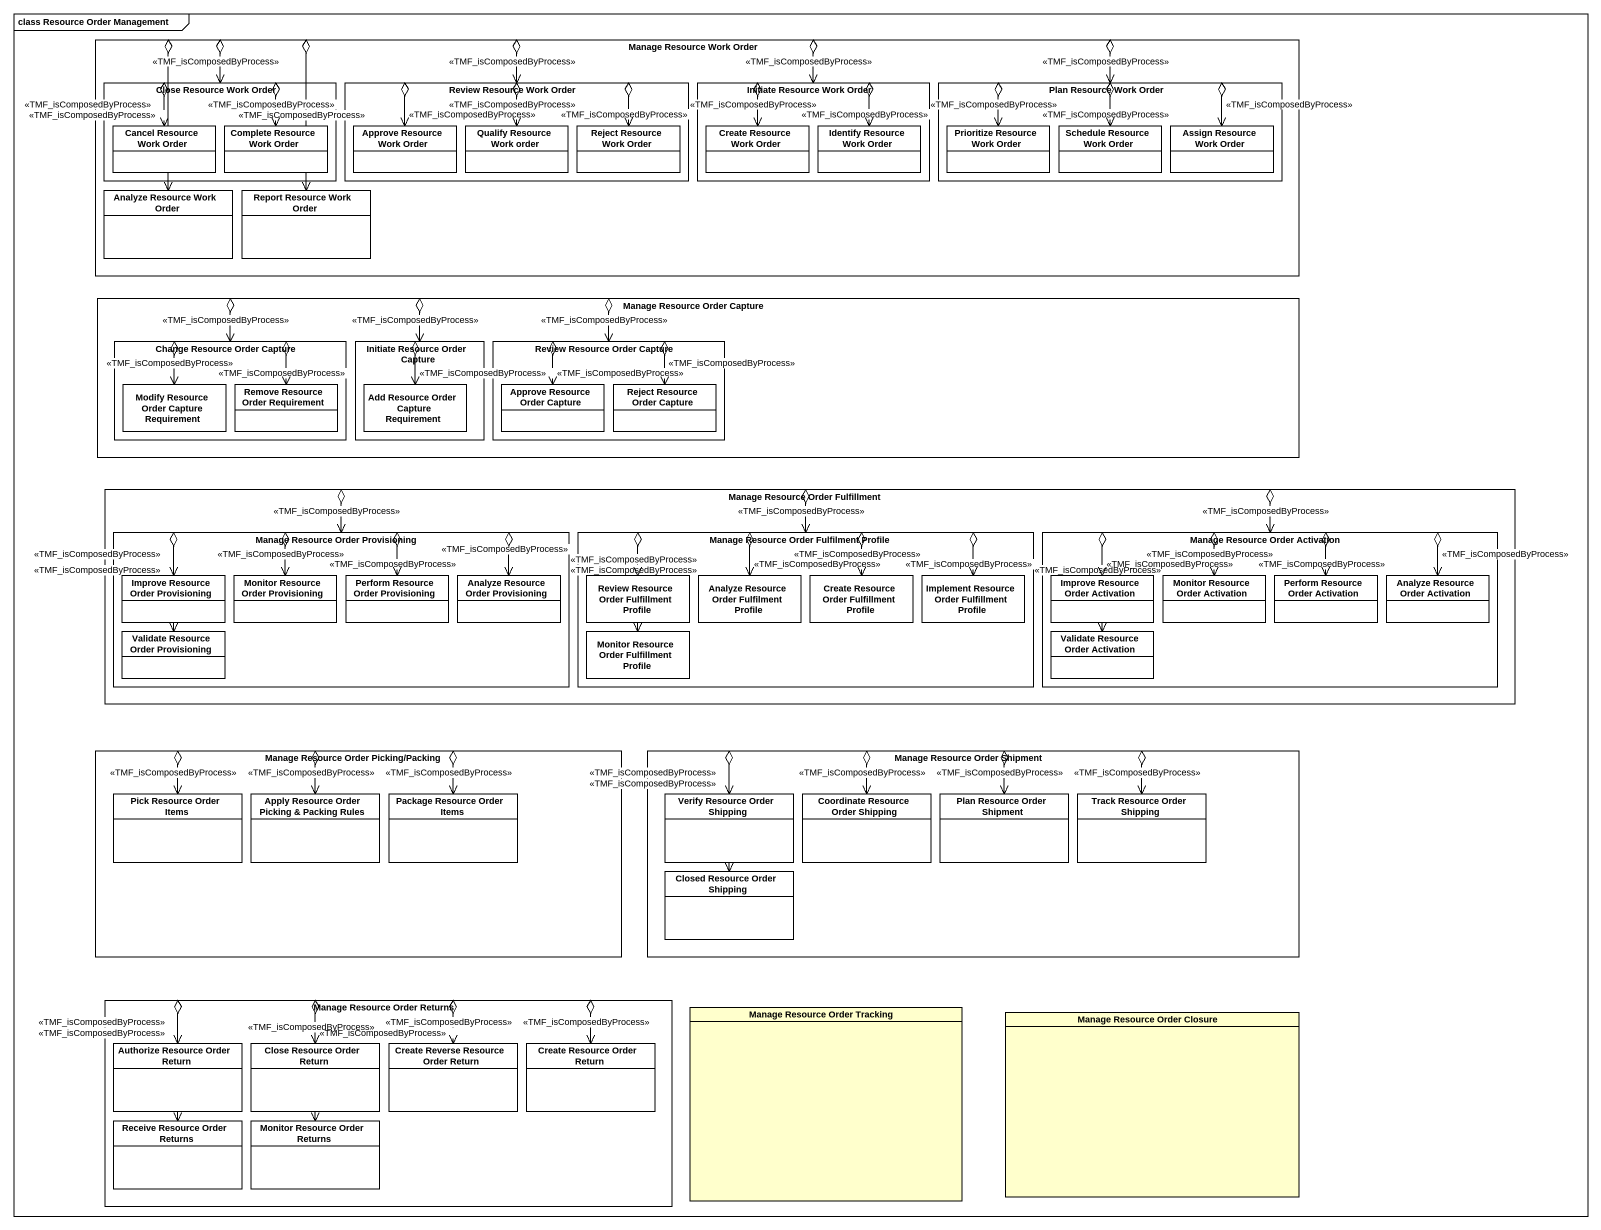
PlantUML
@startuml
mainframe class Resource Order Management
hide circle
hide empty members
rectangle "Manage Resource Work Order" as Manage_Resource_Work_Order {
  rectangle "Close Resource Work Order" as Close_Resource_Work_Order #FFFFFF {
    class "Cancel Resource Work Order" as Cancel_Resource_Work_Order #FFFFFF
    class "Complete Resource Work Order" as Complete_Resource_Work_Order #FFFFFF
  }
  rectangle "Review Resource Work Order" as Review_Resource_Work_Order #FFFFFF {
    class "Approve Resource Work Order" as Approve_Resource_Work_Order #FFFFFF
    class "Qualify Resource Work order" as Qualify_Resource_Work_order #FFFFFF
    class "Reject Resource Work Order" as Reject_Resource_Work_Order #FFFFFF
  }
  rectangle "Initiate Resource Work Order" as Initiate_Resource_Work_Order #FFFFFF {
    class "Create Resource Work Order" as Create_Resource_Work_Order #FFFFFF
    class "Identify Resource Work Order" as Identify_Resource_Work_Order #FFFFFF
  }
  rectangle "Plan Resource Work Order" as Plan_Resource_Work_Order #FFFFFF {
    class "Prioritize Resource Work Order" as Prioritize_Resource_Work #FFFFFF
    class "Schedule Resource Work Order" as Schedule_Resource_Work_Order #FFFFFF
    class "Assign Resource Work Order" as Assign_Resource_Work_Order #FFFFFF
  }
  class "Analyze Resource Work Order" as Analyze_Resource_Work_Order #FFFFFF
  class "Report Resource Work Order" as Report_Resource_Work_Order #FFFFFF
}
rectangle "Manage Resource Order Capture" as Manage_Resource_Order {
  rectangle "Change Resource Order Capture" as Change_Resource_Order #FFFFFF {
    class "Modify Resource Order Capture Requirement" as Modify_Resource_Order #FFFFFF
    class "Remove Resource Order Requirement" as Remove_Resource_Order #FFFFFF
  }
  rectangle "Initiate Resource Order Capture" as Initiate_Resource_Order #FFFFFF {
    class "Add Resource Order Capture Requirement" as Add_Resource_Order_Capture #FFFFFF
  }
  rectangle "Review Resource Order Capture" as Review_Resource_Order #FFFFFF {
    class "Approve Resource Order Capture" as Approve_Resource_Order #FFFFFF
    class "Reject Resource Order Capture" as Reject_Resource_Order #FFFFFF
  }
}
rectangle "Manage Resource Order Fulfillment" as Manage_Resource_Order_2 {
  rectangle "Manage Resource Order Provisioning" as Manage_Resource_Order_3 #FFFFFF {
    class "Improve Resource Order Provisioning" as Improve_Resource_Order #FFFFFF
    class "Monitor Resource Order Provisioning" as Monitor_Resource_Order #FFFFFF
    class "Perform Resource Order Provisioning" as Perform_Resource_Order #FFFFFF
    class "Analyze Resource Order Provisioning" as Analyze_Resource_Order #FFFFFF
    class "Validate Resource Order Provisioning" as Validate_Resource_Order #FFFFFF
  }
  rectangle "Manage Resource Order Fulfilment Profile" as Manage_Resource_Order_4 #FFFFFF {
    class "Review Resource Order Fulfillment Profile" as Review_Resource_Order_2 #FFFFFF
    class "Analyze Resource Order Fulfilment Profile" as Analyze_Resource_Order_2 #FFFFFF
    class "Create Resource Order Fulfillment Profile" as Create_Resource_Order #FFFFFF
    class "Implement Resource Order Fulfillment Profile" as Implement_Resource_Order #FFFFFF
    class "Monitor Resource Order Fulfillment Profile" as Monitor_Resource_Order_3 #FFFFFF
  }
  rectangle "Manage Resource Order Activation" as Manage_Resource_Order_5 #FFFFFF {
    class "Improve Resource Order Activation" as Improve_Resource_Order_2 #FFFFFF
    class "Monitor Resource Order Activation" as Monitor_Resource_Order_2 #FFFFFF
    class "Perform Resource Order Activation" as Perform_Resource_Order_2 #FFFFFF
    class "Analyze Resource Order Activation" as Analyze_Resource_Order_3 #FFFFFF
    class "Validate Resource Order Activation" as Validate_Resource_Order_2 #FFFFFF
  }
}
rectangle "Manage Resource Order Picking/Packing" as Manage_Resource_Order_6 {
  class "Pick Resource Order Items" as Pick_Resource_Order_Items #FFFFFF
  class "Apply Resource Order Picking & Packing Rules" as Apply_Resource_Order #FFFFFF
  class "Package Resource Order Items" as Package_Resource_Order_Items #FFFFFF
}
rectangle "Manage Resource Order Shipment" as Manage_Resource_Order_7 {
  class "Verify Resource Order Shipping" as Verify_Resource_Order #FFFFFF
  class "Coordinate Resource Order Shipping" as Coordinate_Resource_Order #FFFFFF
  class "Plan Resource Order Shipment" as Plan_Resource_Order_Shipment #FFFFFF
  class "Track Resource Order Shipping" as Track_Resource_Order #FFFFFF
  class "Closed Resource Order Shipping" as Closed_Resource_Order #FFFFFF
}
rectangle "Manage Resource Order Returns" as Manage_Resource_Order_8 {
  class "Authorize Resource Order Return" as Authorize_Resource_Order #FFFFFF
  class "Close Resource Order Return" as Close_Resource_Order_Return #FFFFFF
  class "Create Reverse Resource Order Return" as Create_Reverse_Resource #FFFFFF
  class "Create Resource Order Return" as Create_Resource_Order_Return #FFFFFF
  class "Receive Resource Order Returns" as Receive_Resource_Order #FFFFFF
  class "Monitor Resource Order Returns" as Monitor_Resource_Order_4 #FFFFFF
}
class "Manage Resource Order Tracking" as Manage_Resource_Order_9
class "Manage Resource Order Closure" as Manage_Resource_Order_10
Close_Resource_Work_Order <-right-o Manage_Resource_Work_Order : <<TMF_isComposedByProcess>>
Review_Resource_Work_Order <-right-o Manage_Resource_Work_Order : <<TMF_isComposedByProcess>>
Initiate_Resource_Work_Order <-left-o Manage_Resource_Work_Order : <<TMF_isComposedByProcess>>
Plan_Resource_Work_Order <-left-o Manage_Resource_Work_Order : <<TMF_isComposedByProcess>>
Cancel_Resource_Work_Order <-right-o Close_Resource_Work_Order : <<TMF_isComposedByProcess>>
Complete_Resource_Work_Order <-left-o Close_Resource_Work_Order : <<TMF_isComposedByProcess>>
Approve_Resource_Work_Order <-right-o Review_Resource_Work_Order : <<TMF_isComposedByProcess>>
Qualify_Resource_Work_order <-up-o Review_Resource_Work_Order : <<TMF_isComposedByProcess>>
Reject_Resource_Work_Order <-left-o Review_Resource_Work_Order : <<TMF_isComposedByProcess>>
Create_Resource_Work_Order <-right-o Initiate_Resource_Work_Order : <<TMF_isComposedByProcess>>
Identify_Resource_Work_Order <-left-o Initiate_Resource_Work_Order : <<TMF_isComposedByProcess>>
Prioritize_Resource_Work <-right-o Plan_Resource_Work_Order : <<TMF_isComposedByProcess>>
Schedule_Resource_Work_Order <-up-o Plan_Resource_Work_Order : <<TMF_isComposedByProcess>>
Assign_Resource_Work_Order <-left-o Plan_Resource_Work_Order : <<TMF_isComposedByProcess>>
Analyze_Resource_Work_Order <-right-o Manage_Resource_Work_Order : <<TMF_isComposedByProcess>>
Report_Resource_Work_Order <-right-o Manage_Resource_Work_Order : <<TMF_isComposedByProcess>>
Change_Resource_Order <-right-o Manage_Resource_Order : <<TMF_isComposedByProcess>>
Initiate_Resource_Order <-right-o Manage_Resource_Order : <<TMF_isComposedByProcess>>
Review_Resource_Order <-right-o Manage_Resource_Order : <<TMF_isComposedByProcess>>
Modify_Resource_Order <-right-o Change_Resource_Order : <<TMF_isComposedByProcess>>
Remove_Resource_Order <-left-o Change_Resource_Order : <<TMF_isComposedByProcess>>
Add_Resource_Order_Capture <-up-o Initiate_Resource_Order : <<TMF_isComposedByProcess>>
Approve_Resource_Order <-right-o Review_Resource_Order : <<TMF_isComposedByProcess>>
Reject_Resource_Order <-left-o Review_Resource_Order : <<TMF_isComposedByProcess>>
Manage_Resource_Order_3 <-right-o Manage_Resource_Order_2 : <<TMF_isComposedByProcess>>
Manage_Resource_Order_4 <-up-o Manage_Resource_Order_2 : <<TMF_isComposedByProcess>>
Manage_Resource_Order_5 <-left-o Manage_Resource_Order_2 : <<TMF_isComposedByProcess>>
Improve_Resource_Order <-right-o Manage_Resource_Order_3 : <<TMF_isComposedByProcess>>
Monitor_Resource_Order <-right-o Manage_Resource_Order_3 : <<TMF_isComposedByProcess>>
Perform_Resource_Order <-left-o Manage_Resource_Order_3 : <<TMF_isComposedByProcess>>
Analyze_Resource_Order <-left-o Manage_Resource_Order_3 : <<TMF_isComposedByProcess>>
Review_Resource_Order_2 <-right-o Manage_Resource_Order_4 : <<TMF_isComposedByProcess>>
Analyze_Resource_Order_2 <-right-o Manage_Resource_Order_4 : <<TMF_isComposedByProcess>>
Create_Resource_Order <-left-o Manage_Resource_Order_4 : <<TMF_isComposedByProcess>>
Implement_Resource_Order <-left-o Manage_Resource_Order_4 : <<TMF_isComposedByProcess>>
Improve_Resource_Order_2 <-right-o Manage_Resource_Order_5 : <<TMF_isComposedByProcess>>
Monitor_Resource_Order_2 <-right-o Manage_Resource_Order_5 : <<TMF_isComposedByProcess>>
Perform_Resource_Order_2 <-left-o Manage_Resource_Order_5 : <<TMF_isComposedByProcess>>
Analyze_Resource_Order_3 <-left-o Manage_Resource_Order_5 : <<TMF_isComposedByProcess>>
Validate_Resource_Order <-right-o Manage_Resource_Order_3 : <<TMF_isComposedByProcess>>
Monitor_Resource_Order_3 <-right-o Manage_Resource_Order_4 : <<TMF_isComposedByProcess>>
Validate_Resource_Order_2 <-right-o Manage_Resource_Order_5 : <<TMF_isComposedByProcess>>
Pick_Resource_Order_Items <-right-o Manage_Resource_Order_6 : <<TMF_isComposedByProcess>>
Apply_Resource_Order <--o Manage_Resource_Order_6 : <<TMF_isComposedByProcess>>
Package_Resource_Order_Items <-left-o Manage_Resource_Order_6 : <<TMF_isComposedByProcess>>
Verify_Resource_Order <-right-o Manage_Resource_Order_7 : <<TMF_isComposedByProcess>>
Coordinate_Resource_Order <-right-o Manage_Resource_Order_7 : <<TMF_isComposedByProcess>>
Plan_Resource_Order_Shipment <--o Manage_Resource_Order_7 : <<TMF_isComposedByProcess>>
Track_Resource_Order <-left-o Manage_Resource_Order_7 : <<TMF_isComposedByProcess>>
Closed_Resource_Order <-right-o Manage_Resource_Order_7 : <<TMF_isComposedByProcess>>
Authorize_Resource_Order <-right-o Manage_Resource_Order_8 : <<TMF_isComposedByProcess>>
Close_Resource_Order_Return <-right-o Manage_Resource_Order_8 : <<TMF_isComposedByProcess>>
Create_Reverse_Resource <-left-o Manage_Resource_Order_8 : <<TMF_isComposedByProcess>>
Create_Resource_Order_Return <-left-o Manage_Resource_Order_8 : <<TMF_isComposedByProcess>>
Receive_Resource_Order <-right-o Manage_Resource_Order_8 : <<TMF_isComposedByProcess>>
Monitor_Resource_Order_4 <-up-o Manage_Resource_Order_8 : <<TMF_isComposedByProcess>>
@enduml
